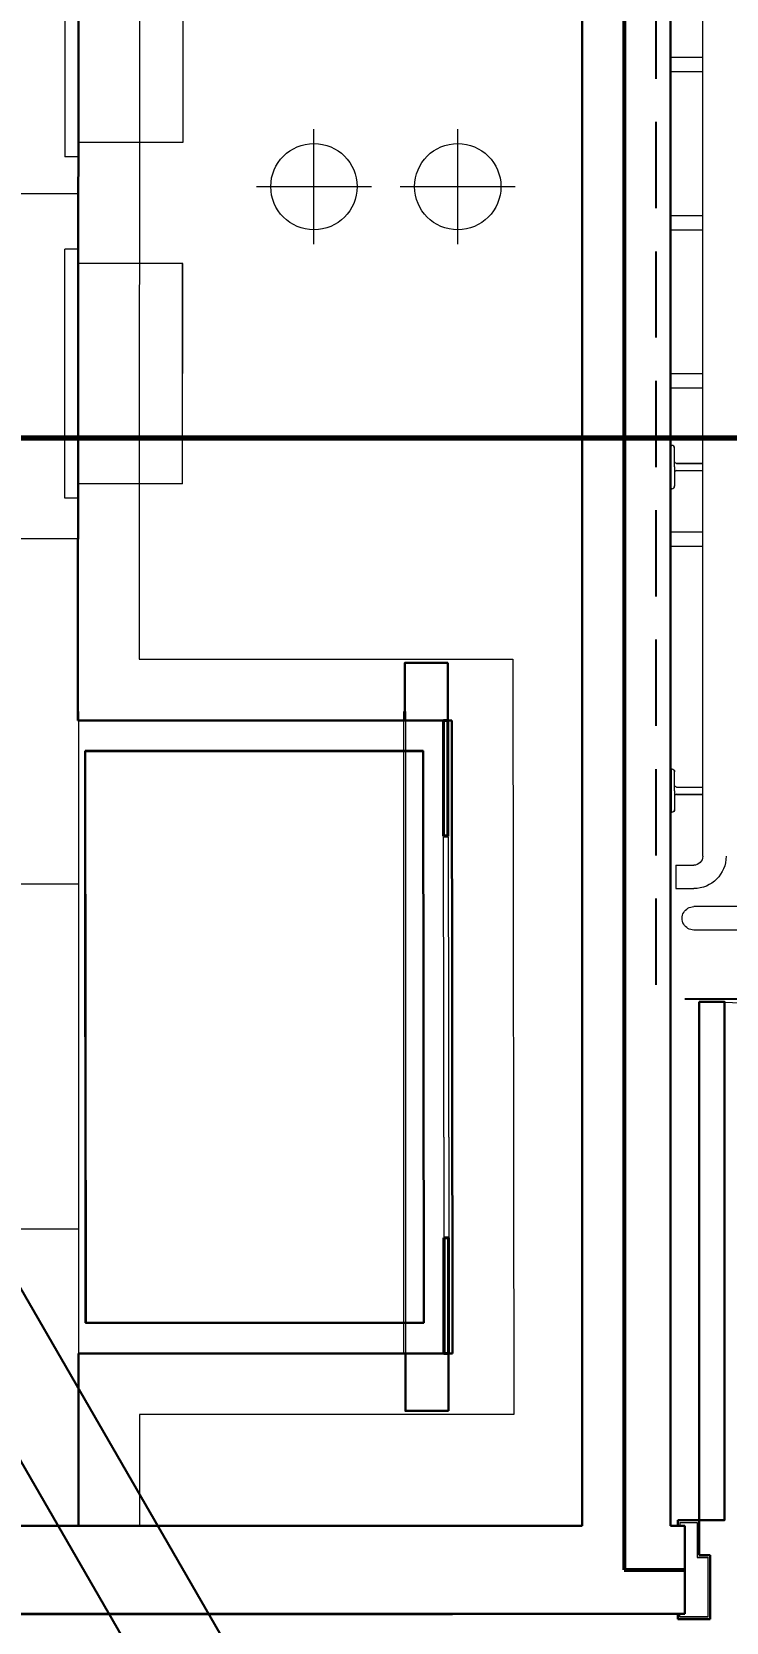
# Model space of a CAD drawing. Header units: inches. Extents: x -26575 to 27, y -11337 to 2257.
# Drawn here: x -21679.6 to -21631.4, y 543.3 to 653.9 of the extents above; entities that cross this region are included whole.
import ezdxf
from ezdxf import colors
from ezdxf.entities.mleader import LeaderData, LeaderLine
from ezdxf.math import Vec2, Vec3

# ---------------------------------------------------------------- set-up
doc = ezdxf.new("R2010")
doc.units = ezdxf.units.IN
doc.header["$LTSCALE"] = 48
doc.header["$MEASUREMENT"] = 0
doc.linetypes.add('A112$0$HIDDEN2', pattern=[0.1875, 0.125, -0.0625])
for name, color, linetype in [('A106$0$A-COUNTER', 8, 'Continuous'), ('A106$0$A-DOOR', 8, 'Continuous'), ('A106$0$A-DOOR-FRAM', 8, 'Continuous'), ('A106$0$A-FLOR-HRAL', 8, 'Continuous'), ('A106$0$A-FLOR-SLEEVE', 8, 'Continuous'), ('A106$0$A-FLOR-SPCL', 8, 'Continuous'), ('A106$0$A-FLOR-STRS', 8, 'Continuous'), ('A106$0$A-WALL-FULL-INTR', 8, 'Continuous'), ('A106$0$bc105-11 - A-WALL-FIRE', 8, 'Continuous'), ('A106$0$Level 30', 8, 'Continuous'), ('A112$0$A-COUNTER', 8, 'Continuous'), ('A112$0$A-DOOR', 8, 'Continuous'), ('A112$0$A-DOOR-FRAM', 8, 'Continuous'), ('A112$0$A-FLOR-HRAL', 8, 'Continuous'), ('A112$0$A-FLOR-OPENING-STAIR D', 8, 'A112$0$HIDDEN2'), ('A112$0$A-FLOR-SLEEVE', 8, 'Continuous'), ('A112$0$A-FLOR-SPCL', 8, 'Continuous'), ('A112$0$A-FLOR-STRS', 8, 'Continuous'), ('A112$0$A-WALL-FULL-INTR', 8, 'Continuous'), ('A112$0$bc112 - A-WALL-FIRE', 8, 'Continuous'), ('A112$0$Level 30', 8, 'Continuous'), ('A612$0$A-CLNG-LITE', 3, 'Continuous'), ('A612$0$A-CLNG-PATT', 8, 'Continuous'), ('A612$0$A-CLNG-SFFT', 8, 'Continuous'), ('A612$0$A-FLOR-SLEEVE', 8, 'Continuous'), ('E-Anno-Note', 6, 'Continuous'), ('E-CNDT-POWR', 30, 'Continuous'), ('E-FIRE', 234, 'Continuous'), ('XREF', 7, 'Continuous')]:
    doc.layers.add(name, color=color, linetype=linetype)
doc.layers.add('E-Fire-Covr', color=240, linetype='Continuous', lineweight=70, plot=False)
doc.styles.add('MAMEP ANNO', font='arial.ttf', dxfattribs={"height": 0.078125})

# ---------------------------------------------------------------- blocks, each defined once
blk = doc.blocks.new('*D343', base_point=(0, 0))
at = {"layer": 'A106$0$A-FLOR-SLEEVE', "linetype": 'Continuous', "lineweight": 0}
for p, q in [((0, -4), (0, 4)), ((-4, 0), (4, 0))]:
    blk.add_line(p, q, dxfattribs=at)
blk = doc.blocks.new('*U342')
at = {"layer": 'A106$0$A-FLOR-SLEEVE', "linetype": 'Continuous', "lineweight": 13}
blk.add_circle((0, 0), 3, dxfattribs=at)
at = {"layer": 'A106$0$A-FLOR-SLEEVE', "linetype": 'Continuous', "lineweight": 0}
blk.add_blockref('*D343', (0, 0), dxfattribs=at)
blk = doc.blocks.new('*U406')
at = {"layer": 'A106$0$A-FLOR-SPCL', "linetype": 'Continuous', "lineweight": 13}
for p, q in [((1.81, 9.2), (2.75, 9.2)), ((1.81, -8.11), (1.81, 9.2)), ((2.75, -8.11), (2.75, 9.2)), ((-5.44, 8.2), (1.81, 8.2)), ((1.81, -8.11), (2.75, -8.11))]:
    blk.add_line(p, q, dxfattribs=at)
blk = doc.blocks.new('*U405')
at = {"layer": 'A106$0$A-FLOR-SPCL', "linetype": 'Continuous', "lineweight": 13}
for q in [(-3.53, 8.71), (3.72, -6.6)]:
    blk.add_line((-3.53, -6.6), q, dxfattribs=at)
blk.add_blockref('*U406', (1.91, 0.51), dxfattribs=at)
blk = doc.blocks.new('*U420')
at = {"layer": 'A106$0$A-FLOR-SPCL', "linetype": 'Continuous', "lineweight": 13}
for p, q in [((1.81, 8.11), (2.75, 8.11)), ((1.81, 8.11), (1.81, -9.2)), ((2.75, 8.11), (2.75, -9.2)), ((-5.44, -8.2), (1.81, -8.2)), ((1.81, -9.2), (2.75, -9.2))]:
    blk.add_line(p, q, dxfattribs=at)
blk = doc.blocks.new('*U419')
at = {"layer": 'A106$0$A-FLOR-SPCL', "linetype": 'Continuous', "lineweight": 13}
for q in [(3.72, 6.6), (-3.53, -8.71)]:
    blk.add_line((-3.53, 6.6), q, dxfattribs=at)
blk.add_blockref('*U420', (1.91, -0.51), dxfattribs=at)
blk = doc.blocks.new('*U421')
at = {"layer": 'A106$0$Level 30', "linetype": 'Continuous', "lineweight": 40}
for p, q in [((0.16, 4.02), (-0.16, 4.02)), ((-0.16, 4.02), (-0.16, -4.02)), ((0.16, -4.02), (0.16, 4.02)), ((-0.16, -4.02), (0.16, -4.02))]:
    blk.add_line(p, q, dxfattribs=at)
blk = doc.blocks.new('*U422')
at = {"layer": 'A106$0$Level 30', "linetype": 'Continuous', "lineweight": 40}
for p, q in [((-0.16, -4.02), (-0.16, 4.02)), ((-0.16, 4.02), (0.16, 4.02)), ((0.16, 4.02), (0.16, -4.02)), ((0.16, -4.02), (-0.16, -4.02))]:
    blk.add_line(p, q, dxfattribs=at)
blk = doc.blocks.new('*U385')
at = {"layer": 'A106$0$A-COUNTER', "linetype": 'Continuous', "lineweight": 30, "extrusion": (-2.06805e-36, -9.37051e-28, -1), "flags": 128}
blk.add_lwpolyline([(-1145.63, -394.94), (-1333.66, -394.94), (-1334, -713), (-1145.97, -713), (-1145.63, -394.94)], dxfattribs=at)
at = {"layer": 'A106$0$A-WALL-FULL-INTR', "linetype": 'Continuous', "lineweight": 30}
for p, q in [((1142, 107), (1141.66, -377.94)), ((1349.66, -377.94), (1141.66, -377.94)), ((1349.66, -377.94), (1350, -730)), ((1350, -730), (1142, -730)), ((1142, -730), (1142, -826)), ((1350, -826), (656, -826)), ((1350, -875), (360, -875))]:
    blk.add_line(p, q, dxfattribs=at)
for points in [[(1347.48, -345.94), (1347.48, -377.94), (1323.48, -377.94), (1323.48, -345.94)], [(1347.81, -762), (1347.81, -730), (1323.81, -730), (1323.81, -762)]]:
    blk.add_3dface(points, dxfattribs=at)
at = {"layer": 'A106$0$Level 30', "linetype": 'Continuous', "lineweight": 13}
blk.add_3dface([(1344.98, -442.72), (1347.68, -442.72), (1348.01, -665.49), (1345.32, -665.49)], dxfattribs=at)
at = {"layer": 'A106$0$A-FLOR-SPCL', "linetype": 'Continuous', "lineweight": 13, "extrusion": (0, 0, -1), "xscale": 8, "yscale": 8, "zscale": 8}
for name, p in [('*U419', (-1171.71, 13.21)), ('*U405', (-1171.7, -193.46))]:
    blk.add_blockref(name, p, dxfattribs=at)
at = {"layer": 'A106$0$Level 30', "linetype": 'Continuous', "lineweight": 40, "extrusion": (0, 0, -1), "xscale": 8, "yscale": 8, "zscale": 8}
for name, p in [('*U421', (-1346.23, -410.08)), ('*U422', (-1346.57, -697.86))]:
    blk.add_blockref(name, p, dxfattribs=at)
blk = doc.blocks.new('*U439')
at = {"layer": 'A106$0$A-FLOR-HRAL', "linetype": 'Continuous', "lineweight": 0}
for p, q in [((6.85, 0.05, 0), (6.85, 10.53, 0)), ((8.8, 12.03, 0), (8.35, 12.03, 0)), ((8.8, -12.03, 0), (8.8, 12.03, 0)), ((5.85, 2.05, 0), (-8.9, 2.05, 0)), ((6.85, 0.05, 0), (6.85, -10.53, 0)), ((5.85, -1.95, 0), (-8.9, -1.95, 0)), ((8.8, -12.03, 0), (8.35, -12.03, 0))]:
    blk.add_line(p, q, dxfattribs=at)
at = {"layer": 'A106$0$A-FLOR-HRAL', "linetype": 'Continuous', "lineweight": 0, "extrusion": (0, 0, -1)}
for centre, radius, start, end in [((-8.35, 10.53, 0), 1.5, 0, 90), ((-5.85, -2.95, 0), 1, 90, 180), ((-8.35, -10.53, 0), 1.5, 270, 0)]:
    blk.add_arc(centre, radius, start, end, dxfattribs=at)
at = {"layer": 'A106$0$A-FLOR-HRAL', "linetype": 'Continuous', "lineweight": 0}
blk.add_arc((5.85, 3.05, 0), 1, 270, 0, dxfattribs=at)
blk = doc.blocks.new('A106$0$36D478_6')
at = {"layer": 'A106$0$A-DOOR', "linetype": 'Continuous', "lineweight": 0}
blk.add_ellipse((0.85, 5.71), major_axis=(25.47, -25.49), ratio=0.998265, start_param=0.784964, end_param=2.35576, dxfattribs=at)
at = {"layer": 'A106$0$A-DOOR', "linetype": 'Continuous', "lineweight": 30}
blk.add_3dface([(0.85, 41.71), (2.6, 41.71), (2.6, 5.65), (0.85, 5.65)], dxfattribs=at)
at = {"layer": 'A106$0$A-DOOR-FRAM', "linetype": 'Continuous', "lineweight": 30}
for p, q in [((-0.65, 5.65), (0.85, 5.65)), ((-0.65, 5.65), (-0.65, 5.28)), ((0.85, 5.65), (0.85, 3.23)), ((38.35, 5.65), (36.85, 5.65)), ((36.85, 5.65), (36.85, 3.23)), ((38.35, 5.65), (38.35, 5.28)), ((0.85, 3.23), (1.6, 3.23)), ((1.6, 3.23), (1.6, -1.22)), ((36.85, 3.23), (36.1, 3.23)), ((36.1, 3.23), (36.1, -1.22)), ((-0.65, -1.22), (-0.65, -0.85)), ((38.35, -1.22), (38.35, -0.85)), ((1.6, -1.22), (-0.65, -1.22)), ((36.1, -1.22), (38.35, -1.22))]:
    blk.add_line(p, q, dxfattribs=at)
at = {"layer": 'A106$0$A-DOOR-FRAM', "linetype": 'Continuous', "lineweight": 13}
for p, q in [((-0.65, 5.28), (-0.5, 5.28)), ((-0.5, 5.5), (0.7, 5.5)), ((-0.5, 5.5), (-0.5, 5.28)), ((0.7, 5.5), (0.7, 3.08)), ((38.2, 5.5), (37, 5.5)), ((37, 5.5), (37, 3.08)), ((38.2, 5.5), (38.2, 5.28)), ((38.35, 5.28), (38.2, 5.28)), ((0.7, 3.08), (1.45, 3.08)), ((1.45, 3.08), (1.45, -1.07)), ((37, 3.08), (36.25, 3.08)), ((36.25, 3.08), (36.25, -1.07)), ((-0.5, -0.85), (-0.65, -0.85)), ((-0.5, -1.07), (-0.5, -0.85)), ((1.45, -1.07), (-0.5, -1.07)), ((36.25, -1.07), (38.2, -1.07)), ((38.2, -1.07), (38.2, -0.85)), ((38.2, -0.85), (38.35, -0.85))]:
    blk.add_line(p, q, dxfattribs=at)
blk = doc.blocks.new('A106')
at = {"layer": 'A106$0$A-FLOR-HRAL', "lineweight": 13}
for p, q in [((-21632.98, 596.6), (-21632.98, 669.47)), ((-21634.86, 595.97), (-21633.61, 595.97)), ((-21634.86, 595.97, 0), (-21634.86, 594.35, 0)), ((-21634.86, 594.35), (-21633.61, 594.35))]:
    blk.add_line(p, q, dxfattribs=at)
at = {"layer": 'A106$0$A-FLOR-HRAL', "lineweight": 13, "extrusion": (0, 0, -1)}
for radius in [0.625, 2.25]:
    blk.add_arc((21633.61, 596.6), radius, 180, 270, dxfattribs=at)
at = {"layer": 'A106$0$A-FLOR-STRS', "lineweight": 0}
for p, q in [((-21635.23, 652.16), (-21632.98, 652.16)), ((-21635.23, 641.16), (-21632.98, 641.16)), ((-21635.23, 630.16), (-21632.98, 630.16)), ((-21635.23, 619.16), (-21632.98, 619.16))]:
    blk.add_line(p, q, dxfattribs=at)
at = {"layer": 'A106$0$A-FLOR-STRS', "lineweight": 13}
for p, q in [((-21635.23, 651.16), (-21632.98, 651.16)), ((-21635.23, 640.16), (-21632.98, 640.16)), ((-21635.23, 629.16), (-21632.98, 629.16)), ((-21635.23, 618.16), (-21632.98, 618.16))]:
    blk.add_line(p, q, dxfattribs=at)
at = {"layer": 'A106$0$A-WALL-FULL-INTR', "lineweight": 30}
for p, q in [((-21641.36, 750.99), (-21641.36, 550.03)), ((-21635.23, 750.99), (-21635.23, 550.03)), ((-21650.39, 550.03), (-21641.36, 550.03)), ((-21635.23, 550.03), (-21634.23, 550.03)), ((-21634.23, 550.03), (-21634.23, 543.91)), ((-21650.39, 543.91), (-21634.23, 543.91))]:
    blk.add_line(p, q, dxfattribs=at)
at = {"layer": 'A106$0$A-WALL-FULL-INTR', "lineweight": 0, "flags": 128}
blk.add_lwpolyline([(-21646.14, 742.91), (-21646.14, 662.41), (-21672.14, 662.41), (-21672.18, 610.29), (-21646.18, 610.29), (-21646.13, 557.78), (-21672.14, 557.78), (-21672.14, 550.03)], dxfattribs=at)
at = {"layer": 'A106$0$bc105-11 - A-WALL-FIRE', "lineweight": 53}
for p, q in [((-21638.45, 752.67), (-21638.45, 546.98)), ((-21638.45, 546.98), (-21634.23, 546.98))]:
    blk.add_line(p, q, dxfattribs=at)
at = {"layer": 'A106$0$A-DOOR', "lineweight": 0}
blk.add_blockref('A106$0$36D478_6', (-21634.08, 544.77), dxfattribs=at)
at = {"layer": 'A106$0$A-FLOR-HRAL', "lineweight": 0, "extrusion": (0, 0, -1), "xscale": 0.125, "yscale": 0.125, "zscale": 0.125}
blk.add_blockref('*U439', (21634.09, 623.66, 0), dxfattribs=at)
at = {"layer": 'A106$0$A-FLOR-HRAL', "lineweight": 0, "xscale": 0.125, "yscale": 0.125, "zscale": 0.125, "rotation": 180}
blk.add_blockref('*U439', (-21634.09, 601.16, 0), dxfattribs=at)
at = {"layer": 'A106$0$A-FLOR-SLEEVE', "lineweight": 13}
for p in [(-21660.02, 643.16), (-21650.02, 643.16)]:
    blk.add_blockref('*U342', p, dxfattribs=at)
at = {"layer": 'A106$0$A-WALL-FULL-INTR', "lineweight": 30, "xscale": 0.125, "yscale": 0.125, "zscale": 0.125}
blk.add_blockref('*U385', (-21819.14, 653.28), dxfattribs=at)
blk = doc.blocks.new('A112')
at = {"layer": 'A112$0$A-COUNTER', "lineweight": 30, "flags": 128}
blk.add_lwpolyline([(-21675.93, 603.92), (-21652.43, 603.92), (-21652.39, 564.16), (-21675.89, 564.16), (-21675.93, 603.92)], dxfattribs=at)
at = {"layer": 'A112$0$A-DOOR', "lineweight": 0}
blk.add_ellipse((-21633.23, 550.48), major_axis=(25.47, -25.49), ratio=0.998265, start_param=0.784964, end_param=2.35576, dxfattribs=at)
at = {"layer": 'A112$0$A-DOOR', "lineweight": 30}
blk.add_3dface([(-21633.23, 586.48), (-21631.48, 586.48), (-21631.48, 550.42), (-21633.23, 550.42)], dxfattribs=at)
at = {"layer": 'A112$0$A-DOOR-FRAM', "lineweight": 30}
for p, q in [((-21634.73, 550.42), (-21633.23, 550.42)), ((-21634.73, 550.42), (-21634.73, 550.04)), ((-21633.23, 550.42), (-21633.23, 547.99)), ((-21633.23, 547.99), (-21632.48, 547.99)), ((-21632.48, 547.99), (-21632.48, 543.54)), ((-21634.73, 543.54), (-21634.73, 543.92)), ((-21632.48, 543.54), (-21634.73, 543.54))]:
    blk.add_line(p, q, dxfattribs=at)
at = {"layer": 'A112$0$A-DOOR-FRAM', "lineweight": 13}
for p, q in [((-21634.73, 550.04), (-21634.58, 550.04)), ((-21634.58, 550.27), (-21633.38, 550.27)), ((-21634.58, 550.27), (-21634.58, 550.04)), ((-21633.38, 550.27), (-21633.38, 547.84)), ((-21633.38, 547.84), (-21632.63, 547.84)), ((-21632.63, 547.84), (-21632.63, 543.69)), ((-21634.58, 543.92), (-21634.73, 543.92)), ((-21634.58, 543.69), (-21634.58, 543.92)), ((-21632.63, 543.69), (-21634.58, 543.69))]:
    blk.add_line(p, q, dxfattribs=at)
at = {"layer": 'A112$0$A-FLOR-HRAL', "lineweight": 13}
for p, q in [((-21632.98, 596.6), (-21632.98, 716.72)), ((-21634.86, 595.97), (-21633.61, 595.97)), ((-21634.86, 595.97), (-21634.86, 594.35)), ((-21634.86, 594.35), (-21633.61, 594.35)), ((-21582.98, 593.1), (-21633.61, 593.1)), ((-21633.61, 591.47), (-21582.98, 591.47))]:
    blk.add_line(p, q, dxfattribs=at)
at = {"layer": 'A112$0$A-FLOR-HRAL', "lineweight": 0}
for p, q in [((-21635.19, 625.16), (-21635.14, 625.16)), ((-21635.19, 622.16), (-21635.19, 625.16)), ((-21634.95, 623.67), (-21634.95, 624.98)), ((-21634.82, 623.92), (-21632.98, 623.92)), ((-21634.95, 623.67), (-21634.95, 622.34)), ((-21634.82, 623.42), (-21632.98, 623.42)), ((-21635.19, 622.16), (-21635.14, 622.16)), ((-21635.19, 602.66), (-21635.14, 602.66)), ((-21635.19, 602.66), (-21635.19, 599.66)), ((-21634.95, 601.15), (-21634.95, 602.48)), ((-21634.95, 601.15), (-21634.95, 599.84)), ((-21634.82, 601.4), (-21632.98, 601.4)), ((-21634.82, 600.9), (-21632.98, 600.9)), ((-21635.19, 599.66), (-21635.14, 599.66))]:
    blk.add_line(p, q, dxfattribs=at)
for centre, radius, start, end in [((-21635.14, 624.98), 0.188, 0, 90), ((-21634.82, 623.29), 0.125, 90, 180), ((-21635.14, 622.34), 0.188, 270, 0), ((-21634.82, 600.78), 0.125, 90, 180)]:
    blk.add_arc(centre, radius, start, end, dxfattribs=at)
at = {"layer": 'A112$0$A-FLOR-HRAL', "lineweight": 0, "extrusion": (0, 0, -1)}
for centre, radius, start, end in [((21634.82, 624.04), 0.125, 270, 0), ((21635.14, 602.48), 0.188, 90, 180), ((21634.82, 601.53), 0.125, 270, 0), ((21635.14, 599.84), 0.188, 180, 270)]:
    blk.add_arc(centre, radius, start, end, dxfattribs=at)
at = {"layer": 'A112$0$A-FLOR-HRAL', "lineweight": 13, "extrusion": (0, 0, -1)}
for centre, radius, start, end in [((21633.61, 596.6), 0.625, 180, 270), ((21633.61, 596.6), 2.25, 180, 270), ((21633.61, 592.28), 0.812, 269.9472, 90.053)]:
    blk.add_arc(centre, radius, start, end, dxfattribs=at)
at = {"layer": 'A112$0$A-FLOR-OPENING-STAIR D'}
blk.add_3dface([(-21636.23, 724.66), (-21539.23, 724.66), (-21539.23, 586.66), (-21636.23, 586.66)], dxfattribs=at)
at = {"layer": 'A112$0$A-FLOR-SLEEVE', "lineweight": 0}
for p, q in [((-21660.02, 639.16), (-21660.02, 647.16)), ((-21650.02, 639.16), (-21650.02, 647.16)), ((-21664.02, 643.16), (-21656.02, 643.16)), ((-21654.02, 643.16), (-21646.02, 643.16))]:
    blk.add_line(p, q, dxfattribs=at)
at = {"layer": 'A112$0$A-FLOR-SLEEVE', "lineweight": 13}
for centre in [(-21660.02, 643.16), (-21650.02, 643.16)]:
    blk.add_circle(centre, 3, dxfattribs=at)
at = {"layer": 'A112$0$A-FLOR-SPCL', "lineweight": 13}
for p, q in [((-21677.33, 662.53), (-21677.33, 645.22)), ((-21676.39, 662.53), (-21676.39, 645.22)), ((-21669.14, 661.53), (-21669.14, 646.22)), ((-21669.14, 646.22), (-21676.39, 646.22)), ((-21676.39, 645.22), (-21677.33, 645.22)), ((-21676.39, 638.82), (-21677.33, 638.82)), ((-21677.33, 621.5), (-21677.33, 638.82)), ((-21676.4, 621.51), (-21676.39, 638.82)), ((-21669.14, 637.82), (-21676.39, 637.82)), ((-21669.15, 622.5), (-21669.14, 637.82)), ((-21669.15, 622.5), (-21676.39, 622.5)), ((-21676.4, 621.51), (-21677.33, 621.5))]:
    blk.add_line(p, q, dxfattribs=at)
at = {"layer": 'A112$0$A-FLOR-STRS', "lineweight": 0}
for p, q in [((-21635.23, 652.16), (-21632.98, 652.16)), ((-21635.23, 641.16), (-21632.98, 641.16)), ((-21635.23, 630.16), (-21632.98, 630.16)), ((-21635.23, 619.16), (-21632.98, 619.16))]:
    blk.add_line(p, q, dxfattribs=at)
at = {"layer": 'A112$0$A-FLOR-STRS', "lineweight": 13}
for p, q in [((-21635.23, 651.16), (-21632.98, 651.16)), ((-21635.23, 640.16), (-21632.98, 640.16)), ((-21635.23, 629.16), (-21632.98, 629.16)), ((-21635.23, 618.16), (-21632.98, 618.16))]:
    blk.add_line(p, q, dxfattribs=at)
at = {"layer": 'A112$0$A-WALL-FULL-INTR', "lineweight": 30}
for p, q in [((-21641.36, 750.99), (-21641.36, 550.03)), ((-21635.23, 750.99), (-21635.23, 550.03)), ((-21676.39, 666.66), (-21676.43, 606.04)), ((-21650.43, 606.04), (-21676.43, 606.04)), ((-21650.43, 606.04), (-21650.39, 562.03)), ((-21650.39, 562.03), (-21676.39, 562.03)), ((-21676.39, 562.03), (-21676.39, 550.03)), ((-21650.39, 550.03), (-21737.14, 550.03)), ((-21650.39, 550.03), (-21641.36, 550.03)), ((-21646.14, 550.03), (-21641.36, 550.03)), ((-21635.23, 550.03), (-21634.23, 550.03)), ((-21634.23, 550.03), (-21634.23, 543.91)), ((-21650.39, 543.91), (-21774.14, 543.91)), ((-21650.39, 543.91), (-21635.61, 543.91)), ((-21650.39, 543.91), (-21635.23, 543.91))]:
    blk.add_line(p, q, dxfattribs=at)
at = {"layer": 'A112$0$A-WALL-FULL-INTR', "lineweight": 0, "flags": 128}
blk.add_lwpolyline([(-21646.14, 742.91), (-21646.14, 662.41), (-21672.14, 662.41), (-21672.18, 610.29), (-21646.18, 610.29), (-21646.13, 557.78), (-21672.14, 557.78), (-21672.14, 550.03)], dxfattribs=at)
at = {"layer": 'A112$0$A-WALL-FULL-INTR', "lineweight": 30}
for points in [[(-21650.7, 610.04), (-21650.7, 606.04), (-21653.7, 606.04), (-21653.7, 610.04)], [(-21650.66, 558.03), (-21650.66, 562.03), (-21653.66, 562.03), (-21653.66, 558.03)]]:
    blk.add_3dface(points, dxfattribs=at)
at = {"layer": 'A112$0$bc112 - A-WALL-FIRE', "lineweight": 53}
for p, q in [((-21638.45, 752.74), (-21638.45, 546.98)), ((-21638.45, 546.98), (-21634.23, 546.98))]:
    blk.add_line(p, q, dxfattribs=at)
at = {"layer": 'A112$0$Level 30', "lineweight": 40}
for p, q in [((-21651.02, 606.04), (-21650.7, 606.04)), ((-21651.02, 598.01), (-21651.02, 606.04)), ((-21650.7, 606.04), (-21650.7, 598.01)), ((-21650.7, 598.01), (-21651.02, 598.01)), ((-21650.66, 570.07), (-21650.97, 570.07)), ((-21650.97, 570.07), (-21650.97, 562.03)), ((-21650.66, 562.03), (-21650.66, 570.07)), ((-21650.97, 562.03), (-21650.66, 562.03))]:
    blk.add_line(p, q, dxfattribs=at)
at = {"layer": 'A112$0$Level 30', "lineweight": 13}
blk.add_3dface([(-21651.02, 597.94), (-21650.68, 597.94), (-21650.64, 570.1), (-21650.97, 570.1)], dxfattribs=at)
blk = doc.blocks.new('A612')
at = {"layer": 'A612$0$A-CLNG-LITE', "lineweight": 0}
blk.add_line((-21653.66, 606.66), (-21653.66, 562.03), dxfattribs=at)
at = {"layer": 'A612$0$A-CLNG-PATT', "lineweight": 0}
for p, q in [((-21676.38, 642.66, 0), (-21737.13, 642.66, 0)), ((-21676.38, 618.66, 0), (-21737.14, 618.66, 0)), ((-21676.39, 606.66, 0), (-21676.39, 550.03, 0)), ((-21676.39, 594.66, 0), (-21737.14, 594.66, 0)), ((-21676.39, 570.66, 0), (-21737.14, 570.66, 0))]:
    blk.add_line(p, q, dxfattribs=at)
at = {"layer": 'A612$0$A-CLNG-SFFT', "lineweight": 0}
blk.add_line((-21653.79, 606.66), (-21653.79, 562.03), dxfattribs=at)
at = {"layer": 'A612$0$A-FLOR-SLEEVE', "lineweight": 0}
for p, q in [((-21660.02, 639.16), (-21660.02, 647.16)), ((-21650.02, 639.16), (-21650.02, 647.16)), ((-21664.02, 643.16), (-21656.02, 643.16)), ((-21654.02, 643.16), (-21646.02, 643.16))]:
    blk.add_line(p, q, dxfattribs=at)
at = {"layer": 'A612$0$A-FLOR-SLEEVE', "lineweight": 13}
for centre in [(-21660.02, 643.16), (-21650.02, 643.16)]:
    blk.add_circle(centre, 3, dxfattribs=at)
blk = doc.blocks.new('*U164')
at = {"layer": 'E-Fire-Covr'}
blk.add_lwpolyline([(10.15, 322), (318, 322), (318, -314), (-318, -314), (-318, 322), (-9.51, 322)], dxfattribs=at)

msp = doc.modelspace()

# ---------------------------------------------------------------- linework, layer by layer
at = {"layer": 'E-CNDT-POWR', "flags": 128}
for points in [[(-21908.19, 824.01), (-21842.91, 824.01, -0.267949), (-21822.13, 812.01), (-21599.81, 426.94, -0.131652), (-21596.6, 414.94), (-21596.6, 356.27)], [(-21908.19, 818.01), (-21842.91, 818.01, -0.267949), (-21827.33, 809.01), (-21605.01, 423.94, -0.131652), (-21602.6, 414.94), (-21602.6, 356.27)]]:
    msp.add_lwpolyline(points, format="xyb", dxfattribs=at)

# ---------------------------------------------------------------- block references
at = {"layer": 'E-FIRE'}
msp.add_blockref('*U164', (-21797.05, 303.69), dxfattribs=at)
at = {"layer": 'XREF'}
for name in ['A106', 'A112', 'A612']:
    msp.add_blockref(name, (0, 0), dxfattribs=at)

# ---------------------------------------------------------------- leaders
at = {"layer": 'E-Anno-Note'}
ml = msp.add_multileader_mtext('Standard', dxfattribs=at)
ml.set_content('', color=256, style='MAMEP ANNO')
ml.set_leader_properties(color=256, linetype='Continuous')
ml.build(insert=Vec2(0, 0))
ml.multileader.update_dxf_attribs({"has_dogleg": 0, "text_right_attachment_type": 3, "dogleg_length": 3.84, "arrow_head_size": 12, "scale": 96})
ctx = ml.context
ctx.base_point, ctx.scale, ctx.char_height, ctx.arrow_head_size, ctx.landing_gap_size, ctx.plane_origin = Vec3(-21946.09, 503.57), 96, 9.75, 12, 3.75, Vec3(-21904.24, 546.72)
ctx.right_attachment, ctx.text_align_type = 3, 2
notes = []
notes.append((ctx, [(0, (1, 1, 0), (-21569.59, 503.57), (-1, 0), 369, [(0, [(-21904.24, 546.72), (-21938.59, 503.57)], 0, [])])]))
ctx.mtext.insert, ctx.mtext.alignment, ctx.mtext.flow_direction = Vec3(-21942.34, 508.45), 3, 5
for ctx, leaders in notes:
    for number, flags, end, landing, length, lines in leaders:
        leader = LeaderData()
        leader.index, (leader.has_last_leader_line, leader.has_dogleg_vector, leader.attachment_direction) = number, flags
        leader.last_leader_point, leader.dogleg_vector, leader.dogleg_length = Vec3(end), Vec3(landing), length
        for number, points, colour, breaks in lines:
            line = LeaderLine()
            line.index, line.vertices, line.color, line.breaks = number, Vec3.list(points), colors.encode_raw_color(colour), breaks
            leader.lines.append(line)
        ctx.leaders.append(leader)

doc.saveas('drawing.dxf')
